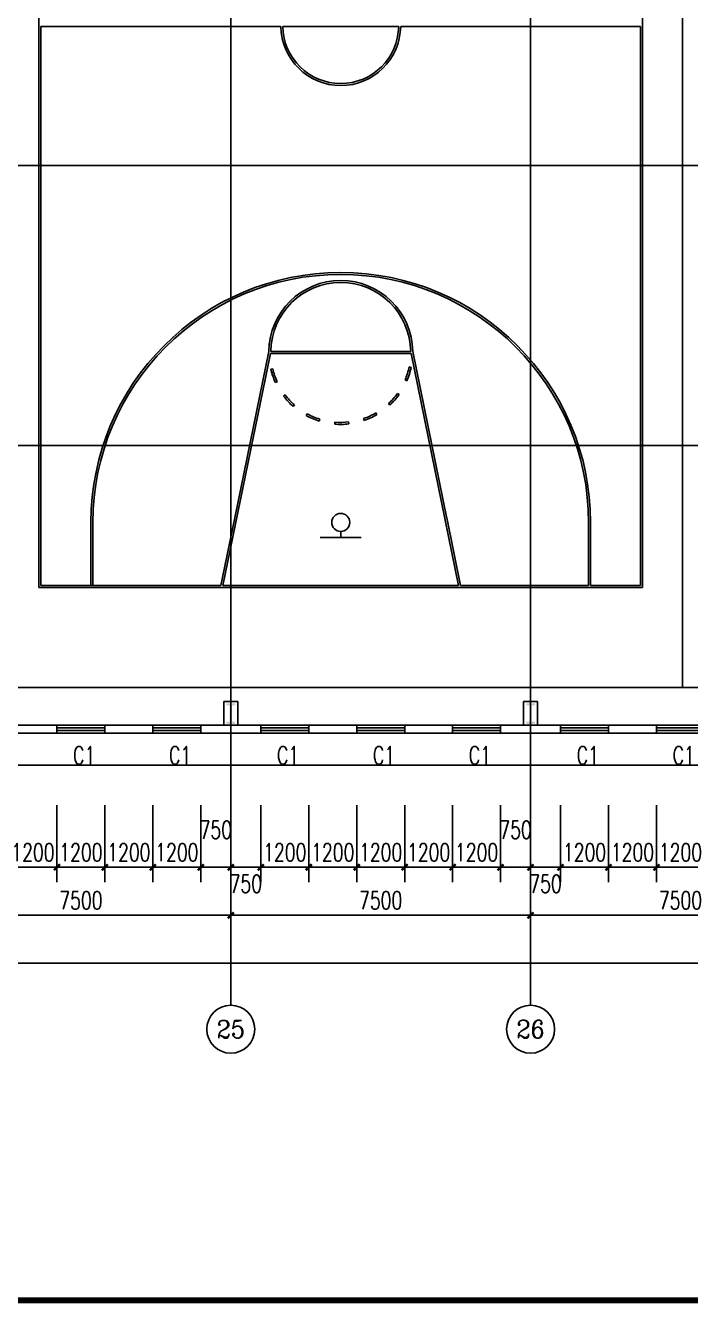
# Model space of a CAD drawing. Extents: x 962303 to 1579583, y -174742 to 224716.
# Drawn here: x 1523587 to 1540223, y 78683 to 110641 of the extents above; entities that cross this region are included whole.
import ezdxf
from ezdxf.enums import TextEntityAlignment as Align

# ---------------------------------------------------------------- set-up
doc = ezdxf.new("R2010")
doc.units = 0
doc.header["$LTSCALE"] = 1000
doc.header["$MEASUREMENT"] = 0
for name, color, linetype in [('AXIS', 3, 'Continuous'), ('AXIS_TEXT', 7, 'Continuous'), ('DOTE', 1, 'Continuous'), ('GROUND', 2, 'Continuous'), ('PUB_TEXT', 7, 'Continuous'), ('PUB_TITLE', 4, 'Continuous'), ('WALL', 5, 'Continuous'), ('WINDOW', 4, 'Continuous'), ('WINDOW_TEXT', 7, 'Continuous')]:
    doc.layers.add(name, color=color, linetype=linetype)
doc.styles.add('_TCH_AXIS', font='COMPLEX', dxfattribs={"bigfont": 'GBCBIG'})
doc.styles.add('_TCH_DIM_T3', font='SIMPLEX', dxfattribs={"width": 0.705882, "bigfont": 'GBCBIG'})
doc.styles.add('_TCH_WINDOW', font='SIMPLEX', dxfattribs={"bigfont": 'GBCBIG'})
doc.styles.add('COMPLEX', font='COMPLEX')
doc.dimstyles.new('_TCH_ARCH&&150', dxfattribs={"dimtxt": 446.25, "dimasz": 150, "dimexe": 375, "dimexo": 450, "dimgap": 150, "dimtad": 1, "dimdec": 0, "dimzin": 0, "dimdsep": 46, "dimtxsty": '_TCH_DIM_T3', "dimblk": 'ARCHTICK', "dimcen": 0.09, "dimclrt": 7, "dimazin": 2, "dimtfac": 1, "dimtdec": 0, "dimtix": 1, "dimtmove": 2, "dimatfit": 3, "dimfxl": 0, "dimtolj": 1, "dimtzin": 0, "dimarcsym": 0})

# ---------------------------------------------------------------- blocks, each defined once
blk = doc.blocks.new('_ArchTick')
at = {"color": 0, "linetype": 'ByBlock', "const_width": 0.4}
blk.add_lwpolyline([(-0.5, -0.5), (0.5, 0.5)], dxfattribs=at)
blk = doc.blocks.new('*D537')
at = {"layer": 'AXIS', "color": 0, "lineweight": -2}
for p, q in [((1523173, 91145), (1523173, 89216)), ((1524373, 91145), (1524373, 89216)), ((1523173, 89591), (1523023, 89591)), ((1523173, 89591), (1524373, 89591)), ((1524373, 89591), (1524523, 89591))]:
    blk.add_line(p, q, dxfattribs=at)
at = {"layer": 'Defpoints', "color": 0}
for p in [(1523173, 91595), (1524373, 91595), (1524373, 89591)]:
    blk.add_point(p, dxfattribs=at)
at = {"layer": 'AXIS', "color": 0, "lineweight": -2, "xscale": 150, "yscale": 150, "zscale": 150}
blk.add_blockref('_ArchTick', (1523173, 89591), dxfattribs=at)
at = {"layer": 'AXIS', "color": 0, "lineweight": -2, "xscale": 150, "yscale": 150, "zscale": 150, "rotation": 180}
blk.add_blockref('_ArchTick', (1524373, 89591), dxfattribs=at)
at = {"layer": 'AXIS', "color": 7, "insert": (1523773, 89964), "char_height": 446.2, "attachment_point": 5, "style": '_TCH_DIM_T3'}
blk.add_mtext('\\A1;1200', dxfattribs=at)
blk = doc.blocks.new('*D538')
at = {"layer": 'AXIS', "color": 0, "lineweight": -2}
for p, q in [((1524373, 91145), (1524373, 89216)), ((1525573, 91145), (1525573, 89216)), ((1524373, 89591), (1524223, 89591)), ((1524373, 89591), (1525573, 89591)), ((1525573, 89591), (1525723, 89591))]:
    blk.add_line(p, q, dxfattribs=at)
at = {"layer": 'Defpoints', "color": 0}
for p in [(1524373, 91595), (1525573, 91595), (1525573, 89591)]:
    blk.add_point(p, dxfattribs=at)
at = {"layer": 'AXIS', "color": 0, "lineweight": -2, "xscale": 150, "yscale": 150, "zscale": 150}
blk.add_blockref('_ArchTick', (1524373, 89591), dxfattribs=at)
at = {"layer": 'AXIS', "color": 0, "lineweight": -2, "xscale": 150, "yscale": 150, "zscale": 150, "rotation": 180}
blk.add_blockref('_ArchTick', (1525573, 89591), dxfattribs=at)
at = {"layer": 'AXIS', "color": 7, "insert": (1524973, 89964), "char_height": 446.2, "attachment_point": 5, "style": '_TCH_DIM_T3'}
blk.add_mtext('\\A1;1200', dxfattribs=at)
blk = doc.blocks.new('*D539')
at = {"layer": 'AXIS', "color": 0, "lineweight": -2}
for p, q in [((1525573, 91145), (1525573, 89216)), ((1526773, 91145), (1526773, 89216)), ((1525573, 89591), (1525423, 89591)), ((1525573, 89591), (1526773, 89591)), ((1526773, 89591), (1526923, 89591))]:
    blk.add_line(p, q, dxfattribs=at)
at = {"layer": 'Defpoints', "color": 0}
for p in [(1525573, 91595), (1526773, 91595), (1526773, 89591)]:
    blk.add_point(p, dxfattribs=at)
at = {"layer": 'AXIS', "color": 0, "lineweight": -2, "xscale": 150, "yscale": 150, "zscale": 150}
blk.add_blockref('_ArchTick', (1525573, 89591), dxfattribs=at)
at = {"layer": 'AXIS', "color": 0, "lineweight": -2, "xscale": 150, "yscale": 150, "zscale": 150, "rotation": 180}
blk.add_blockref('_ArchTick', (1526773, 89591), dxfattribs=at)
at = {"layer": 'AXIS', "color": 7, "insert": (1526173, 89964), "char_height": 446.2, "attachment_point": 5, "style": '_TCH_DIM_T3'}
blk.add_mtext('\\A1;1200', dxfattribs=at)
blk = doc.blocks.new('*D540')
at = {"layer": 'AXIS', "color": 0, "lineweight": -2}
for p, q in [((1526773, 91145), (1526773, 89216)), ((1527973, 91145), (1527973, 89216)), ((1526773, 89591), (1526623, 89591)), ((1526773, 89591), (1527973, 89591)), ((1527973, 89591), (1528123, 89591))]:
    blk.add_line(p, q, dxfattribs=at)
at = {"layer": 'Defpoints', "color": 0}
for p in [(1526773, 91595), (1527973, 91595), (1527973, 89591)]:
    blk.add_point(p, dxfattribs=at)
at = {"layer": 'AXIS', "color": 0, "lineweight": -2, "xscale": 150, "yscale": 150, "zscale": 150}
blk.add_blockref('_ArchTick', (1526773, 89591), dxfattribs=at)
at = {"layer": 'AXIS', "color": 0, "lineweight": -2, "xscale": 150, "yscale": 150, "zscale": 150, "rotation": 180}
blk.add_blockref('_ArchTick', (1527973, 89591), dxfattribs=at)
at = {"layer": 'AXIS', "color": 7, "insert": (1527373, 89964), "char_height": 446.2, "attachment_point": 5, "style": '_TCH_DIM_T3'}
blk.add_mtext('\\A1;1200', dxfattribs=at)
blk = doc.blocks.new('*D541')
at = {"layer": 'AXIS', "color": 0, "lineweight": -2}
for p, q in [((1527973, 91145), (1527973, 89216)), ((1528723, 91145), (1528723, 89216)), ((1527973, 89591), (1528723, 89591))]:
    blk.add_line(p, q, dxfattribs=at)
at = {"layer": 'Defpoints', "color": 0}
for p in [(1527973, 91595), (1528723, 91595), (1528723, 89591)]:
    blk.add_point(p, dxfattribs=at)
at = {"layer": 'AXIS', "color": 0, "lineweight": -2, "xscale": 150, "yscale": 150, "zscale": 150, "rotation": 180}
blk.add_blockref('_ArchTick', (1527973, 89591), dxfattribs=at)
at = {"layer": 'AXIS', "color": 0, "lineweight": -2, "xscale": 150, "yscale": 150, "zscale": 150}
blk.add_blockref('_ArchTick', (1528723, 89591), dxfattribs=at)
at = {"layer": 'AXIS', "color": 7, "insert": (1528348, 90528), "char_height": 446.2, "attachment_point": 5, "style": '_TCH_DIM_T3'}
blk.add_mtext('\\A1;750', dxfattribs=at)
blk = doc.blocks.new('*D542')
at = {"layer": 'AXIS', "color": 0, "lineweight": -2}
for p, q in [((1528723, 91145), (1528723, 89216)), ((1529473, 91145), (1529473, 89216)), ((1528723, 89591), (1529473, 89591))]:
    blk.add_line(p, q, dxfattribs=at)
at = {"layer": 'Defpoints', "color": 0}
for p in [(1528723, 91595), (1529473, 91595), (1529473, 89591)]:
    blk.add_point(p, dxfattribs=at)
at = {"layer": 'AXIS', "color": 0, "lineweight": -2, "xscale": 150, "yscale": 150, "zscale": 150, "rotation": 180}
blk.add_blockref('_ArchTick', (1528723, 89591), dxfattribs=at)
at = {"layer": 'AXIS', "color": 0, "lineweight": -2, "xscale": 150, "yscale": 150, "zscale": 150}
blk.add_blockref('_ArchTick', (1529473, 89591), dxfattribs=at)
at = {"layer": 'AXIS', "color": 7, "insert": (1529098, 89178), "char_height": 446.2, "attachment_point": 5, "style": '_TCH_DIM_T3'}
blk.add_mtext('\\A1;750', dxfattribs=at)
blk = doc.blocks.new('*D543')
at = {"layer": 'AXIS', "color": 0, "lineweight": -2}
for p, q in [((1529473, 91145), (1529473, 89216)), ((1530673, 91145), (1530673, 89216)), ((1529473, 89591), (1529323, 89591)), ((1529473, 89591), (1530673, 89591)), ((1530673, 89591), (1530823, 89591))]:
    blk.add_line(p, q, dxfattribs=at)
at = {"layer": 'Defpoints', "color": 0}
for p in [(1529473, 91595), (1530673, 91595), (1530673, 89591)]:
    blk.add_point(p, dxfattribs=at)
at = {"layer": 'AXIS', "color": 0, "lineweight": -2, "xscale": 150, "yscale": 150, "zscale": 150}
blk.add_blockref('_ArchTick', (1529473, 89591), dxfattribs=at)
at = {"layer": 'AXIS', "color": 0, "lineweight": -2, "xscale": 150, "yscale": 150, "zscale": 150, "rotation": 180}
blk.add_blockref('_ArchTick', (1530673, 89591), dxfattribs=at)
at = {"layer": 'AXIS', "color": 7, "insert": (1530073, 89964), "char_height": 446.2, "attachment_point": 5, "style": '_TCH_DIM_T3'}
blk.add_mtext('\\A1;1200', dxfattribs=at)
blk = doc.blocks.new('*D544')
at = {"layer": 'AXIS', "color": 0, "lineweight": -2}
for p, q in [((1530673, 91145), (1530673, 89216)), ((1531873, 91145), (1531873, 89216)), ((1530673, 89591), (1530523, 89591)), ((1530673, 89591), (1531873, 89591)), ((1531873, 89591), (1532023, 89591))]:
    blk.add_line(p, q, dxfattribs=at)
at = {"layer": 'Defpoints', "color": 0}
for p in [(1530673, 91595), (1531873, 91595), (1531873, 89591)]:
    blk.add_point(p, dxfattribs=at)
at = {"layer": 'AXIS', "color": 0, "lineweight": -2, "xscale": 150, "yscale": 150, "zscale": 150}
blk.add_blockref('_ArchTick', (1530673, 89591), dxfattribs=at)
at = {"layer": 'AXIS', "color": 0, "lineweight": -2, "xscale": 150, "yscale": 150, "zscale": 150, "rotation": 180}
blk.add_blockref('_ArchTick', (1531873, 89591), dxfattribs=at)
at = {"layer": 'AXIS', "color": 7, "insert": (1531273, 89964), "char_height": 446.2, "attachment_point": 5, "style": '_TCH_DIM_T3'}
blk.add_mtext('\\A1;1200', dxfattribs=at)
blk = doc.blocks.new('*D545')
at = {"layer": 'AXIS', "color": 0, "lineweight": -2}
for p, q in [((1531873, 91145), (1531873, 89216)), ((1533073, 91145), (1533073, 89216)), ((1531873, 89591), (1531723, 89591)), ((1531873, 89591), (1533073, 89591)), ((1533073, 89591), (1533223, 89591))]:
    blk.add_line(p, q, dxfattribs=at)
at = {"layer": 'Defpoints', "color": 0}
for p in [(1531873, 91595), (1533073, 91595), (1533073, 89591)]:
    blk.add_point(p, dxfattribs=at)
at = {"layer": 'AXIS', "color": 0, "lineweight": -2, "xscale": 150, "yscale": 150, "zscale": 150}
blk.add_blockref('_ArchTick', (1531873, 89591), dxfattribs=at)
at = {"layer": 'AXIS', "color": 0, "lineweight": -2, "xscale": 150, "yscale": 150, "zscale": 150, "rotation": 180}
blk.add_blockref('_ArchTick', (1533073, 89591), dxfattribs=at)
at = {"layer": 'AXIS', "color": 7, "insert": (1532473, 89964), "char_height": 446.2, "attachment_point": 5, "style": '_TCH_DIM_T3'}
blk.add_mtext('\\A1;1200', dxfattribs=at)
blk = doc.blocks.new('*D546')
at = {"layer": 'AXIS', "color": 0, "lineweight": -2}
for p, q in [((1533073, 91145), (1533073, 89216)), ((1534273, 91145), (1534273, 89216)), ((1533073, 89591), (1532923, 89591)), ((1533073, 89591), (1534273, 89591)), ((1534273, 89591), (1534423, 89591))]:
    blk.add_line(p, q, dxfattribs=at)
at = {"layer": 'Defpoints', "color": 0}
for p in [(1533073, 91595), (1534273, 91595), (1534273, 89591)]:
    blk.add_point(p, dxfattribs=at)
at = {"layer": 'AXIS', "color": 0, "lineweight": -2, "xscale": 150, "yscale": 150, "zscale": 150}
blk.add_blockref('_ArchTick', (1533073, 89591), dxfattribs=at)
at = {"layer": 'AXIS', "color": 0, "lineweight": -2, "xscale": 150, "yscale": 150, "zscale": 150, "rotation": 180}
blk.add_blockref('_ArchTick', (1534273, 89591), dxfattribs=at)
at = {"layer": 'AXIS', "color": 7, "insert": (1533673, 89964), "char_height": 446.2, "attachment_point": 5, "style": '_TCH_DIM_T3'}
blk.add_mtext('\\A1;1200', dxfattribs=at)
blk = doc.blocks.new('*D547')
at = {"layer": 'AXIS', "color": 0, "lineweight": -2}
for p, q in [((1534273, 91145), (1534273, 89216)), ((1535473, 91145), (1535473, 89216)), ((1534273, 89591), (1534123, 89591)), ((1534273, 89591), (1535473, 89591)), ((1535473, 89591), (1535623, 89591))]:
    blk.add_line(p, q, dxfattribs=at)
at = {"layer": 'Defpoints', "color": 0}
for p in [(1534273, 91595), (1535473, 91595), (1535473, 89591)]:
    blk.add_point(p, dxfattribs=at)
at = {"layer": 'AXIS', "color": 0, "lineweight": -2, "xscale": 150, "yscale": 150, "zscale": 150}
blk.add_blockref('_ArchTick', (1534273, 89591), dxfattribs=at)
at = {"layer": 'AXIS', "color": 0, "lineweight": -2, "xscale": 150, "yscale": 150, "zscale": 150, "rotation": 180}
blk.add_blockref('_ArchTick', (1535473, 89591), dxfattribs=at)
at = {"layer": 'AXIS', "color": 7, "insert": (1534873, 89964), "char_height": 446.2, "attachment_point": 5, "style": '_TCH_DIM_T3'}
blk.add_mtext('\\A1;1200', dxfattribs=at)
blk = doc.blocks.new('*D548')
at = {"layer": 'AXIS', "color": 0, "lineweight": -2}
for p, q in [((1535473, 91145), (1535473, 89216)), ((1536223, 91145), (1536223, 89216)), ((1535473, 89591), (1536223, 89591))]:
    blk.add_line(p, q, dxfattribs=at)
at = {"layer": 'Defpoints', "color": 0}
for p in [(1535473, 91595), (1536223, 91595), (1536223, 89591)]:
    blk.add_point(p, dxfattribs=at)
at = {"layer": 'AXIS', "color": 0, "lineweight": -2, "xscale": 150, "yscale": 150, "zscale": 150, "rotation": 180}
blk.add_blockref('_ArchTick', (1535473, 89591), dxfattribs=at)
at = {"layer": 'AXIS', "color": 0, "lineweight": -2, "xscale": 150, "yscale": 150, "zscale": 150}
blk.add_blockref('_ArchTick', (1536223, 89591), dxfattribs=at)
at = {"layer": 'AXIS', "color": 7, "insert": (1535848, 90528), "char_height": 446.2, "attachment_point": 5, "style": '_TCH_DIM_T3'}
blk.add_mtext('\\A1;750', dxfattribs=at)
blk = doc.blocks.new('*D549')
at = {"layer": 'AXIS', "color": 0, "lineweight": -2}
for p, q in [((1536223, 91145), (1536223, 89216)), ((1536973, 91145), (1536973, 89216)), ((1536223, 89591), (1536973, 89591))]:
    blk.add_line(p, q, dxfattribs=at)
at = {"layer": 'Defpoints', "color": 0}
for p in [(1536223, 91595), (1536973, 91595), (1536973, 89591)]:
    blk.add_point(p, dxfattribs=at)
at = {"layer": 'AXIS', "color": 0, "lineweight": -2, "xscale": 150, "yscale": 150, "zscale": 150, "rotation": 180}
blk.add_blockref('_ArchTick', (1536223, 89591), dxfattribs=at)
at = {"layer": 'AXIS', "color": 0, "lineweight": -2, "xscale": 150, "yscale": 150, "zscale": 150}
blk.add_blockref('_ArchTick', (1536973, 89591), dxfattribs=at)
at = {"layer": 'AXIS', "color": 7, "insert": (1536598, 89178), "char_height": 446.2, "attachment_point": 5, "style": '_TCH_DIM_T3'}
blk.add_mtext('\\A1;750', dxfattribs=at)
blk = doc.blocks.new('*D550')
at = {"layer": 'AXIS', "color": 0, "lineweight": -2}
for p, q in [((1536973, 91145), (1536973, 89216)), ((1538173, 91145), (1538173, 89216)), ((1536973, 89591), (1536823, 89591)), ((1536973, 89591), (1538173, 89591)), ((1538173, 89591), (1538323, 89591))]:
    blk.add_line(p, q, dxfattribs=at)
at = {"layer": 'Defpoints', "color": 0}
for p in [(1536973, 91595), (1538173, 91595), (1538173, 89591)]:
    blk.add_point(p, dxfattribs=at)
at = {"layer": 'AXIS', "color": 0, "lineweight": -2, "xscale": 150, "yscale": 150, "zscale": 150}
blk.add_blockref('_ArchTick', (1536973, 89591), dxfattribs=at)
at = {"layer": 'AXIS', "color": 0, "lineweight": -2, "xscale": 150, "yscale": 150, "zscale": 150, "rotation": 180}
blk.add_blockref('_ArchTick', (1538173, 89591), dxfattribs=at)
at = {"layer": 'AXIS', "color": 7, "insert": (1537573, 89964), "char_height": 446.2, "attachment_point": 5, "style": '_TCH_DIM_T3'}
blk.add_mtext('\\A1;1200', dxfattribs=at)
blk = doc.blocks.new('*D551')
at = {"layer": 'AXIS', "color": 0, "lineweight": -2}
for p, q in [((1538173, 91145), (1538173, 89216)), ((1539373, 91145), (1539373, 89216)), ((1538173, 89591), (1538023, 89591)), ((1538173, 89591), (1539373, 89591)), ((1539373, 89591), (1539523, 89591))]:
    blk.add_line(p, q, dxfattribs=at)
at = {"layer": 'Defpoints', "color": 0}
for p in [(1538173, 91595), (1539373, 91595), (1539373, 89591)]:
    blk.add_point(p, dxfattribs=at)
at = {"layer": 'AXIS', "color": 0, "lineweight": -2, "xscale": 150, "yscale": 150, "zscale": 150}
blk.add_blockref('_ArchTick', (1538173, 89591), dxfattribs=at)
at = {"layer": 'AXIS', "color": 0, "lineweight": -2, "xscale": 150, "yscale": 150, "zscale": 150, "rotation": 180}
blk.add_blockref('_ArchTick', (1539373, 89591), dxfattribs=at)
at = {"layer": 'AXIS', "color": 7, "insert": (1538773, 89964), "char_height": 446.2, "attachment_point": 5, "style": '_TCH_DIM_T3'}
blk.add_mtext('\\A1;1200', dxfattribs=at)
blk = doc.blocks.new('*D552')
at = {"layer": 'AXIS', "color": 0, "lineweight": -2}
for p, q in [((1539373, 91145), (1539373, 89216)), ((1540573, 91145), (1540573, 89216)), ((1539373, 89591), (1539223, 89591)), ((1539373, 89591), (1540573, 89591)), ((1540573, 89591), (1540723, 89591))]:
    blk.add_line(p, q, dxfattribs=at)
at = {"layer": 'Defpoints', "color": 0}
for p in [(1539373, 91595), (1540573, 91595), (1540573, 89591)]:
    blk.add_point(p, dxfattribs=at)
at = {"layer": 'AXIS', "color": 0, "lineweight": -2, "xscale": 150, "yscale": 150, "zscale": 150}
blk.add_blockref('_ArchTick', (1539373, 89591), dxfattribs=at)
at = {"layer": 'AXIS', "color": 0, "lineweight": -2, "xscale": 150, "yscale": 150, "zscale": 150, "rotation": 180}
blk.add_blockref('_ArchTick', (1540573, 89591), dxfattribs=at)
at = {"layer": 'AXIS', "color": 7, "insert": (1539973, 89964), "char_height": 446.2, "attachment_point": 5, "style": '_TCH_DIM_T3'}
blk.add_mtext('\\A1;1200', dxfattribs=at)
blk = doc.blocks.new('*D973')
at = {"layer": 'AXIS', "color": 0, "lineweight": -2}
for p, q in [((1521223, 91691), (1521223, 88016)), ((1528723, 91691), (1528723, 88016)), ((1521223, 88391), (1528723, 88391))]:
    blk.add_line(p, q, dxfattribs=at)
at = {"layer": 'Defpoints', "color": 0}
for p in [(1521223, 92141), (1528723, 92141), (1528723, 88391)]:
    blk.add_point(p, dxfattribs=at)
at = {"layer": 'AXIS', "color": 0, "lineweight": -2, "xscale": 150, "yscale": 150, "zscale": 150, "rotation": 180}
blk.add_blockref('_ArchTick', (1521223, 88391), dxfattribs=at)
at = {"layer": 'AXIS', "color": 0, "lineweight": -2, "xscale": 150, "yscale": 150, "zscale": 150}
blk.add_blockref('_ArchTick', (1528723, 88391), dxfattribs=at)
at = {"layer": 'AXIS', "color": 7, "insert": (1524973, 88764), "char_height": 446.2, "attachment_point": 5, "style": '_TCH_DIM_T3'}
blk.add_mtext('\\A1;7500', dxfattribs=at)
blk = doc.blocks.new('*D974')
at = {"layer": 'AXIS', "color": 0, "lineweight": -2}
for p, q in [((1528723, 91691), (1528723, 88016)), ((1536223, 91691), (1536223, 88016)), ((1528723, 88391), (1536223, 88391))]:
    blk.add_line(p, q, dxfattribs=at)
at = {"layer": 'Defpoints', "color": 0}
for p in [(1528723, 92141), (1536223, 92141), (1536223, 88391)]:
    blk.add_point(p, dxfattribs=at)
at = {"layer": 'AXIS', "color": 0, "lineweight": -2, "xscale": 150, "yscale": 150, "zscale": 150, "rotation": 180}
blk.add_blockref('_ArchTick', (1528723, 88391), dxfattribs=at)
at = {"layer": 'AXIS', "color": 0, "lineweight": -2, "xscale": 150, "yscale": 150, "zscale": 150}
blk.add_blockref('_ArchTick', (1536223, 88391), dxfattribs=at)
at = {"layer": 'AXIS', "color": 7, "insert": (1532473, 88764), "char_height": 446.2, "attachment_point": 5, "style": '_TCH_DIM_T3'}
blk.add_mtext('\\A1;7500', dxfattribs=at)
blk = doc.blocks.new('*D975')
at = {"layer": 'AXIS', "color": 0, "lineweight": -2}
for p, q in [((1536223, 91691), (1536223, 88016)), ((1543723, 91691), (1543723, 88016)), ((1536223, 88391), (1543723, 88391))]:
    blk.add_line(p, q, dxfattribs=at)
at = {"layer": 'Defpoints', "color": 0}
for p in [(1536223, 92141), (1543723, 92141), (1543723, 88391)]:
    blk.add_point(p, dxfattribs=at)
at = {"layer": 'AXIS', "color": 0, "lineweight": -2, "xscale": 150, "yscale": 150, "zscale": 150, "rotation": 180}
blk.add_blockref('_ArchTick', (1536223, 88391), dxfattribs=at)
at = {"layer": 'AXIS', "color": 0, "lineweight": -2, "xscale": 150, "yscale": 150, "zscale": 150}
blk.add_blockref('_ArchTick', (1543723, 88391), dxfattribs=at)
at = {"layer": 'AXIS', "color": 7, "insert": (1539973, 88764), "char_height": 446.2, "attachment_point": 5, "style": '_TCH_DIM_T3'}
blk.add_mtext('\\A1;7500', dxfattribs=at)
blk = doc.blocks.new('*D978')
at = {"layer": 'AXIS', "color": 0, "lineweight": -2}
for p, q in [((1348523, 91145), (1348523, 86816)), ((1558923, 91145), (1558923, 86816)), ((1348523, 87191), (1558923, 87191))]:
    blk.add_line(p, q, dxfattribs=at)
at = {"layer": 'Defpoints', "color": 0}
for p in [(1348523, 91595), (1558923, 91595), (1558923, 87191)]:
    blk.add_point(p, dxfattribs=at)
at = {"layer": 'AXIS', "color": 0, "lineweight": -2, "xscale": 150, "yscale": 150, "zscale": 150, "rotation": 180}
blk.add_blockref('_ArchTick', (1348523, 87191), dxfattribs=at)
at = {"layer": 'AXIS', "color": 0, "lineweight": -2, "xscale": 150, "yscale": 150, "zscale": 150}
blk.add_blockref('_ArchTick', (1558923, 87191), dxfattribs=at)
at = {"layer": 'AXIS', "color": 7, "insert": (1453723, 87564), "char_height": 446.2, "attachment_point": 5, "style": '_TCH_DIM_T3'}
blk.add_mtext('\\A1;210400', dxfattribs=at)
blk = doc.blocks.new('_AXISO')
blk.add_circle((0, 0), 0.5)
at = {"layer": 'AXIS_TEXT', "style": 'COMPLEX', "width": 1.041667}
blk.add_attdef('A', text='', height=0.56, dxfattribs=at).set_placement((-0.25, -0.28), (0.25, -0.28), align=Align.FIT)
blk = doc.blocks.new('$WINLIB2D$00000001')
at = {"color": 0}
for points in [[(-0.5, 0.5), (-0.5, -0.5)], [(-0.5, 0.5), (0.5, 0.5)], [(0.5, -0.5), (0.5, 0.5)], [(0.5, 0.167), (-0.5, 0.167)], [(0.5, -0.167), (-0.5, -0.167)], [(-0.5, -0.5), (0.5, -0.5)]]:
    blk.add_lwpolyline(points, dxfattribs=at)

msp = doc.modelspace()

# ---------------------------------------------------------------- hatches: boundary and pattern name
h = msp.add_hatch(color=2)
h.paths.add_polyline_path([(1528697.7, 93230.5), (1528753.7, 93230.5), (1528753.7, 93638.5), (1528697.7, 93638.5)])
h.paths.add_polyline_path([(1528613.7, 93638.5), (1528837.7, 93638.5), (1528837.7, 93694.5), (1528613.7, 93694.5)])
h.paths.add_polyline_path([(1528613.7, 93174.5), (1528837.7, 93174.5), (1528837.7, 93230.5), (1528613.7, 93230.5)])
h = msp.add_hatch(color=2)
h.paths.add_polyline_path([(1536197.7, 93230.5), (1536253.7, 93230.5), (1536253.7, 93638.5), (1536197.7, 93638.5)])
h.paths.add_polyline_path([(1536113.7, 93638.5), (1536337.7, 93638.5), (1536337.7, 93694.5), (1536113.7, 93694.5)])
h.paths.add_polyline_path([(1536113.7, 93174.5), (1536337.7, 93174.5), (1536337.7, 93230.5), (1536113.7, 93230.5)])

# ---------------------------------------------------------------- linework, layer by layer
for p, q in [((1540023.2, 94090.9), (1540023.2, 127190.9)), ((1540023.2, 127190.9), (1540023.2, 94090.9)), ((1523923.2, 96590.9), (1523923.2, 110665.9)), ((1523973.2, 110615.9), (1529973.4, 110615.9)), ((1523973.2, 96640.9), (1523973.2, 110615.9)), ((1530023.4, 110615.9), (1532923, 110615.9)), ((1532973, 110615.9), (1538973.2, 110615.9)), ((1538973.2, 110615.9), (1538973.2, 96640.9)), ((1539023.2, 110665.9), (1539023.2, 96590.9)), ((1528524.2, 96640.9), (1529714.1, 102440.9)), ((1528820.4, 98333.3), (1529673.4, 102490.9)), ((1533232.2, 102440.9), (1529714.1, 102440.9)), ((1533223, 102490.9), (1529723.4, 102490.9)), ((1534422.1, 96640.9), (1533232.2, 102440.9)), ((1534130.3, 98312), (1533273, 102490.9)), ((1529771.8, 102056.2), (1529723.2, 102044.5)), ((1533185.3, 102103.6), (1533234.2, 102093.3)), ((1529883.2, 101734.9), (1529837.7, 101714)), ((1533082.9, 101779.4), (1533128.9, 101759.7)), ((1530083.6, 101402.1), (1530043.9, 101371.8)), ((1532891.8, 101441.2), (1532932.3, 101411.9)), ((1530315.5, 101153.5), (1530282.4, 101116)), ((1532666.9, 101186.2), (1532701, 101149.6)), ((1530633.5, 100930.5), (1530609.5, 100886.6)), ((1530946.3, 100797.1), (1530931.2, 100749.4)), ((1531327.4, 100722), (1531323.2, 100672.1)), ((1531667.4, 100726.7), (1531672.9, 100677)), ((1532046.2, 100812.4), (1532062.6, 100765.1)), ((1532355.2, 100954.4), (1532380.4, 100911.2)), ((1525223.2, 96640.9), (1525223.2, 98215.9)), ((1525273.2, 96640.9), (1525273.2, 98215.9)), ((1528473.2, 96640.9), (1528820.4, 98333.3)), ((1534473.2, 96640.9), (1534126, 98333.3)), ((1537673.2, 98215.9), (1537673.2, 96640.9)), ((1537723.2, 98215.9), (1537723.2, 96640.9)), ((1531982, 97840.9), (1530955.4, 97840.9)), ((1531473.2, 97840.9), (1531473.2, 97990.9)), ((1523923.2, 96590.9), (1539023.2, 96590.9)), ((1523973.2, 96640.9), (1528473.2, 96640.9)), ((1528524.2, 96640.9), (1534422.1, 96640.9)), ((1534473.2, 96640.9), (1537673.2, 96640.9)), ((1537723.2, 96640.9), (1538973.2, 96640.9)), ((1558123.2, 94090.9), (1368273.2, 94090.9))]:
    msp.add_line(p, q)
msp.add_lwpolyline([(1539023.2, 124690.9), (1523923.2, 124690.9), (1523923.2, 96590.9), (1539023.2, 96590.9)], close=True)
msp.add_circle((1531473.2, 98215.9), 225)
for centre, radius, start, end in [((1531473.2, 110640.9), 1500, 180.95497, 359.04503), ((1531473.2, 110640.9), 1450, 180.98791, 359.01209), ((1531473.2, 98215.9), 6250, 0, 180), ((1531473.2, 98215.9), 6200, 0, 180), ((1531473.2, 102465.9), 1800, 0.79646, 179.20354), ((1531473.2, 102465.9), 1750, 0.81854, 179.18146), ((1531473.2, 102465.9), 1800, 193.53982, 204.69027), ((1531473.2, 102465.9), 1750, 193.53982, 204.69027), ((1531473.2, 102465.9), 1750, 336.90265, 348.0531), ((1531473.2, 102465.9), 1800, 336.90265, 348.0531), ((1531473.2, 102465.9), 1800, 217.43363, 228.58407), ((1531473.2, 102465.9), 1750, 217.43363, 228.58407), ((1531473.2, 102465.9), 1750, 313.00885, 324.15929), ((1531473.2, 102465.9), 1800, 313.00885, 324.15929), ((1531473.2, 102465.9), 1800, 241.32743, 252.47788), ((1531473.2, 102465.9), 1750, 241.32743, 252.47788), ((1531473.2, 102465.9), 1800, 265.22124, 276.37168), ((1531473.2, 102465.9), 1750, 265.22124, 276.37168), ((1531473.2, 102465.9), 1750, 289.11504, 300.26549), ((1531473.2, 102465.9), 1800, 289.11504, 300.26549)]:
    msp.add_arc(centre, radius, start, end)
at = {"layer": 'AXIS'}
for p, q in [((1528723.2, 92140.9), (1528723.2, 86140.9)), ((1536223.2, 92140.9), (1536223.2, 86140.9))]:
    msp.add_line(p, q, dxfattribs=at)
at = {"layer": 'DOTE'}
for p, q in [((1528723.2, 92140.9), (1528723.2, 129140.9)), ((1536223.2, 92140.9), (1536223.2, 129140.9)), ((1347723.2, 107140.9), (1559923.2, 107140.9)), ((1347723.2, 100140.9), (1559923.2, 100140.9)), ((1347723.2, 93140.9), (1559923.2, 93140.9))]:
    msp.add_line(p, q, dxfattribs=at)
at = {"layer": 'GROUND'}
for p, q in [((1348523.2, 92940.9), (1558923.2, 92940.9)), ((1347723.2, 92140.9), (1559723.2, 92140.9))]:
    msp.add_line(p, q, dxfattribs=at)
at = {"layer": 'PUB_TEXT'}
for p, q in [((1528898.4, 93740.8), (1528548, 93740.8)), ((1528548, 93740.8), (1528548, 93140.9)), ((1528898.4, 93140.9), (1528898.4, 93740.8)), ((1536398.4, 93740.8), (1536048, 93740.8)), ((1536048, 93740.8), (1536048, 93140.9)), ((1536398.4, 93140.9), (1536398.4, 93740.8)), ((1528548, 93140.9), (1528898.4, 93140.9)), ((1536048, 93140.9), (1536398.4, 93140.9))]:
    msp.add_line(p, q, dxfattribs=at)
at = {"layer": 'PUB_TITLE', "const_width": 150}
msp.add_lwpolyline([(1338083.3, 78758.1), (1578083.3, 78758.1), (1578083.3, 138758.1), (1338083.3, 138758.1)], close=True, dxfattribs=at)
at = {"layer": 'WALL'}
for p, q in [((1524373.2, 93140.9), (1523173.2, 93140.9)), ((1524373.2, 92940.9), (1524373.2, 93140.9)), ((1526773.2, 93140.9), (1525573.2, 93140.9)), ((1525573.2, 93140.9), (1525573.2, 92940.9)), ((1526773.2, 92940.9), (1526773.2, 93140.9)), ((1529473.2, 93140.9), (1527973.2, 93140.9)), ((1527973.2, 93140.9), (1527973.2, 92940.9)), ((1529473.2, 92940.9), (1529473.2, 93140.9)), ((1531873.2, 93140.9), (1530673.2, 93140.9)), ((1530673.2, 93140.9), (1530673.2, 92940.9)), ((1531873.2, 92940.9), (1531873.2, 93140.9)), ((1534273.2, 93140.9), (1533073.2, 93140.9)), ((1533073.2, 93140.9), (1533073.2, 92940.9)), ((1534273.2, 92940.9), (1534273.2, 93140.9)), ((1536973.2, 93140.9), (1535473.2, 93140.9)), ((1535473.2, 93140.9), (1535473.2, 92940.9)), ((1536973.2, 92940.9), (1536973.2, 93140.9)), ((1539373.2, 93140.9), (1538173.2, 93140.9)), ((1538173.2, 93140.9), (1538173.2, 92940.9)), ((1539373.2, 92940.9), (1539373.2, 93140.9)), ((1523173.2, 92940.9), (1524373.2, 92940.9)), ((1525573.2, 92940.9), (1526773.2, 92940.9)), ((1527973.2, 92940.9), (1529473.2, 92940.9)), ((1530673.2, 92940.9), (1531873.2, 92940.9)), ((1533073.2, 92940.9), (1534273.2, 92940.9)), ((1535473.2, 92940.9), (1536973.2, 92940.9)), ((1538173.2, 92940.9), (1539373.2, 92940.9))]:
    msp.add_line(p, q, dxfattribs=at)

# ---------------------------------------------------------------- block references
at = {"layer": 'AXIS'}
ref = msp.add_blockref('_AXISO', (1528723.2, 85540.9), dxfattribs=dict(at, xscale=1200, yscale=1200, zscale=1200))
ref.add_attrib('A', '25', dxfattribs={"layer": 'AXIS_TEXT', "height": 441.41, "style": '_TCH_AXIS'}).set_placement((1528365.8, 85320.2), (1529080.5, 85320.2), align=Align.FIT)
ref = msp.add_blockref('_AXISO', (1536223.2, 85540.9), dxfattribs=dict(at, xscale=1200, yscale=1200, zscale=1200))
ref.add_attrib('A', '26', dxfattribs={"layer": 'AXIS_TEXT', "height": 450.98, "style": '_TCH_AXIS', "width": 0.970588}).set_placement((1535868.8, 85315.4), (1536577.5, 85315.4), align=Align.FIT)
at = {"layer": 'WINDOW'}
ref = msp.add_blockref('$WINLIB2D$00000001', (1524973.2, 93040.9), dxfattribs=dict(at, xscale=-1200, yscale=200, zscale=-1200))
ref.add_attrib('A', 'C1', (1524778.2, 92167.7), dxfattribs={"layer": 'WINDOW_TEXT', "height": 446.25, "style": '_TCH_WINDOW', "width": 0.705882})
ref = msp.add_blockref('$WINLIB2D$00000001', (1527373.2, 93040.9), dxfattribs=dict(at, xscale=-1200, yscale=200, zscale=-1200))
ref.add_attrib('A', 'C1', (1527178.2, 92167.7), dxfattribs={"layer": 'WINDOW_TEXT', "height": 446.25, "style": '_TCH_WINDOW', "width": 0.705882})
ref = msp.add_blockref('$WINLIB2D$00000001', (1530073.2, 93040.9), dxfattribs=dict(at, xscale=-1200, yscale=200, zscale=-1200))
ref.add_attrib('A', 'C1', (1529878.2, 92167.7), dxfattribs={"layer": 'WINDOW_TEXT', "height": 446.25, "style": '_TCH_WINDOW', "width": 0.705882})
ref = msp.add_blockref('$WINLIB2D$00000001', (1532473.2, 93040.9), dxfattribs=dict(at, xscale=-1200, yscale=200, zscale=-1200))
ref.add_attrib('A', 'C1', (1532278.2, 92167.7), dxfattribs={"layer": 'WINDOW_TEXT', "height": 446.25, "style": '_TCH_WINDOW', "width": 0.705882})
ref = msp.add_blockref('$WINLIB2D$00000001', (1534873.2, 93040.9), dxfattribs=dict(at, xscale=-1200, yscale=200, zscale=-1200))
ref.add_attrib('A', 'C1', (1534678.2, 92167.7), dxfattribs={"layer": 'WINDOW_TEXT', "height": 446.25, "style": '_TCH_WINDOW', "width": 0.705882})
ref = msp.add_blockref('$WINLIB2D$00000001', (1537573.2, 93040.9), dxfattribs=dict(at, xscale=-1200, yscale=200, zscale=-1200))
ref.add_attrib('A', 'C1', (1537378.2, 92167.7), dxfattribs={"layer": 'WINDOW_TEXT', "height": 446.25, "style": '_TCH_WINDOW', "width": 0.705882})
ref = msp.add_blockref('$WINLIB2D$00000001', (1539973.2, 93040.9), dxfattribs=dict(at, xscale=-1200, yscale=200, zscale=-1200))
ref.add_attrib('A', 'C1', (1539778.2, 92167.7), dxfattribs={"layer": 'WINDOW_TEXT', "height": 446.25, "style": '_TCH_WINDOW', "width": 0.705882})

# ---------------------------------------------------------------- dimensions: what is measured, and where the dimension line sits
at = {"layer": 'AXIS'}
for p1, p2, distance, picture, middle in [((1521223.2, 92140.9), (1528723.2, 92140.9), -3750, '*D973', (1524973.2, 88764)), ((1528723.2, 92140.9), (1536223.2, 92140.9), -3750, '*D974', (1532473.2, 88764)), ((1536223.2, 92140.9), (1543723.2, 92140.9), -3750, '*D975', (1539973.2, 88764)), ((1348523.2, 91595.3), (1558923.2, 91595.3), -4404.5, '*D978', (1453723.2, 87564)), ((1523173.2, 91595.3), (1524373.2, 91595.3), -2004.5, '*D537', (1523773.2, 89964)), ((1524373.2, 91595.3), (1525573.2, 91595.3), -2004.5, '*D538', (1524973.2, 89964)), ((1525573.2, 91595.3), (1526773.2, 91595.3), -2004.5, '*D539', (1526173.2, 89964)), ((1526773.2, 91595.3), (1527973.2, 91595.3), -2004.5, '*D540', (1527373.2, 89964)), ((1529473.2, 91595.3), (1530673.2, 91595.3), -2004.5, '*D543', (1530073.2, 89964)), ((1530673.2, 91595.3), (1531873.2, 91595.3), -2004.5, '*D544', (1531273.2, 89964)), ((1531873.2, 91595.3), (1533073.2, 91595.3), -2004.5, '*D545', (1532473.2, 89964)), ((1533073.2, 91595.3), (1534273.2, 91595.3), -2004.5, '*D546', (1533673.2, 89964)), ((1534273.2, 91595.3), (1535473.2, 91595.3), -2004.5, '*D547', (1534873.2, 89964)), ((1536973.2, 91595.3), (1538173.2, 91595.3), -2004.5, '*D550', (1537573.2, 89964)), ((1538173.2, 91595.3), (1539373.2, 91595.3), -2004.5, '*D551', (1538773.2, 89964)), ((1539373.2, 91595.3), (1540573.2, 91595.3), -2004.5, '*D552', (1539973.2, 89964))]:
    dim = msp.add_aligned_dim(p1=p1, p2=p2, distance=distance, dimstyle='_TCH_ARCH&&150', dxfattribs=at)
    dim.commit()
    dim.dimension.update_dxf_attribs({"geometry": picture, "text_midpoint": middle})
for base, p1, p2, picture, middle in [((1528723.2, 89590.9), (1527973.2, 91595.3), (1528723.2, 91595.3), '*D541', (1528348.2, 90528.4)), ((1529473.2, 89590.9), (1528723.2, 91595.3), (1529473.2, 91595.3), '*D542', (1529098.2, 89178.4)), ((1536223.2, 89590.9), (1535473.2, 91595.3), (1536223.2, 91595.3), '*D548', (1535848.2, 90528.4)), ((1536973.2, 89590.9), (1536223.2, 91595.3), (1536973.2, 91595.3), '*D549', (1536598.2, 89178.4))]:
    dim = msp.add_linear_dim(base=base, p1=p1, p2=p2, angle=0, dimstyle='_TCH_ARCH&&150', dxfattribs=at)
    dim.commit()
    dim.dimension.update_dxf_attribs({"geometry": picture, "text_midpoint": middle, "dimtype": 129})

doc.saveas('drawing.dxf')
